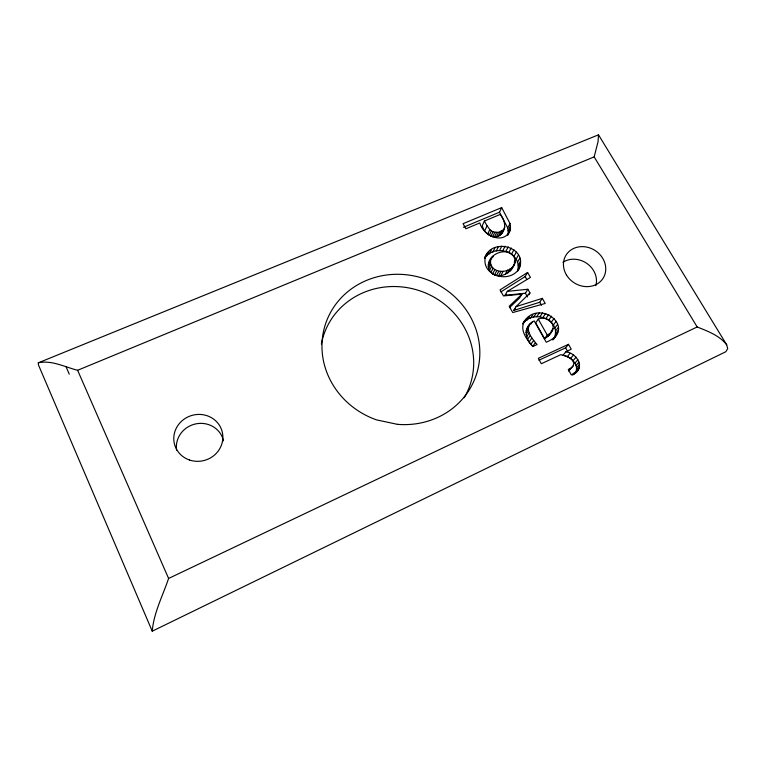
<?xml version="1.0" encoding="UTF-8"?>
<svg xmlns="http://www.w3.org/2000/svg" width="766" height="766" viewBox="0 0 766 766"><rect width="100%" height="100%" fill="white"/><g stroke="black" fill="none" stroke-linecap="round" stroke-linejoin="round"><path stroke-width="1.15" d="M510.51 228.823L510.003 223.519L501.682 207.596L463.066 223.682L465.92 228.775L479.87 222.935C483.087 236.321 505.503 245.829 510.51 228.823L507.82 234.865M553.119 328.547C553.942 320.839 544.875 316.023 538.268 319.135L535.673 322.859L544.559 338.62C548.59 336.676 551.625 332.664 553.119 328.547L551.07 331.276M508.231 233.276L507.734 228L499.499 212.201L501.682 207.596M515.116 262.355C515.145 245.474 489.321 250.616 488.325 264.787C487.664 270.532 492.883 275.961 498.647 275.693C506.862 275.741 512.77 269.67 515.116 262.355L511.276 269.919M514.608 264.107C509.553 275.511 487.042 273.184 490.977 258.831M529.344 324.995C526.185 331.429 531.709 337.806 535.405 342.651L532.81 346.184C524.566 339.395 523.207 325.665 534.256 320.954L546.254 342.239C579.134 328.585 537.502 296.021 522.805 323.654M577.957 370.265L571.35 374.938L568.286 369.509L571.56 367.651L573.361 365.621L573.801 363.429C572.642 357.502 565.768 355.999 560.808 354.668L541.351 363.726L538.335 358.316L568.496 344.336L571.245 349.162L565.806 351.881L562.933 355.319C570.881 356.382 580.36 365.43 574.96 373.549C585.32 366.435 575.908 352.609 565.806 351.881M553.914 338.754C562.684 320.466 533.404 308.325 522.872 323.827M486.86 253.852L484.773 258.123C494.759 243.081 522.335 252.177 517.692 270.752C531.518 248.452 491.715 235.564 484.505 258.439M485.539 256.313C480.148 276.622 512.349 284.837 520.085 266.606M726.695 344.805C719.446 335.451 707.794 331.228 697.165 326.967L594.167 156.877L598.055 141.672L598.495 134.816L38.3 362.825L38.482 365.009L152.243 631.184L725.804 351.747L727.7 348.683L726.695 344.805L598.495 134.816M501.309 234.176C506.661 228.163 505.043 220.282 500.217 214.423L484.371 221.048L482.331 225.568C483.643 235.057 498.379 242.286 502.697 231.409M697.165 326.967L168.597 578.454C162.746 595.747 153.746 612.867 152.243 631.184M484.983 230.26L487.042 225.779L484.371 221.048M487.722 234.003L489.809 229.551L487.042 225.779M489.254 235.334L491.36 230.901L489.809 229.551M490.891 236.301L493.017 231.868L498.551 232.376L503.521 229.733M492.634 236.876L494.779 232.452M494.463 237.048L496.617 232.625M486.764 255.892L488.871 251.612M496.387 236.799L498.551 232.376M489.436 253.91L491.561 249.611M498.388 236.129L500.581 231.705M500.035 235.248L502.237 230.815M502.19 232.893L504.918 226.947M492.787 252.196L494.941 247.887M491.992 257.185L488.852 263.054M488.325 264.787L490.441 260.574M492.423 257.759L493.495 255.633M488.268 266.606L490.384 262.412M507.734 228L510.003 223.519M496.215 251.028L498.388 246.709M488.67 268.493L490.795 264.308M508.26 230.7L510.539 226.238M489.541 270.436L491.676 266.271M499.595 250.453L501.807 246.135M507.714 235.2L509.878 231.236M490.939 272.437L493.093 268.291M502.879 250.472L505.12 246.164M492.615 273.912L494.779 269.776M506 251.085L508.27 246.776M494.491 274.927L496.674 270.791M524.662 320.868C519.042 329.849 527.065 339.865 532.772 346.529L537.09 344.537L535.405 342.651M496.512 275.511L498.714 271.384M508.921 252.273L511.219 247.973M498.647 275.693L500.868 271.566M511.611 254.034L513.929 249.754M500.868 275.492L503.109 271.365M513.996 256.39L516.341 252.129M505.349 274.132L507.628 270.005M507.839 272.868L510.137 268.722M514.216 262.202L515.154 260.517M516.025 259.339L518.39 255.097M509.811 271.451L512.128 267.305M517.443 262.384L519.827 258.171M518.199 265.323L520.583 261.129M518.276 268.119L520.669 263.954M517.615 271.135L518.812 269.067M528.712 294.91L529.967 292.947L527.87 289.251L525.39 293.225L504.986 295.331L507.283 291.377L530.436 277.436L527.611 272.466L500.064 289.864L503.463 295.944L521.981 294.115L519.549 298.051L509.428 307.673M500.868 291.923L525.15 276.564L527.611 272.466M521.981 294.115L509.227 306.247L512.751 312.557L545.239 303.451L542.338 298.357L539.724 302.244L513.67 310.469L516.054 306.63L529.967 292.947M524.241 322.304L526.73 318.57M526.941 320.284L529.459 316.54M530.254 318.522L532.801 314.769M533.442 317.373L536.018 313.6M530.541 323.444L526.826 328.681M526.089 330.424L528.607 326.756M530.905 323.951L532.178 322.093M525.811 332.339L528.329 328.691M536.707 316.751L539.312 312.978M526.003 334.407L528.521 330.768M539.963 316.674L542.587 312.901M526.663 336.619L529.191 332.999M527.784 338.974L530.331 335.384M543.104 317.172L545.765 313.399M529.373 341.579L531.93 338.007M546.091 318.235L548.772 314.481M547.977 336.561L552.698 330.165M531.087 344.001L533.663 340.458M548.858 319.901L551.577 316.157M551.309 322.17L554.048 318.445M553.349 325.062L556.106 321.366M544.559 338.62L547.25 335.029L550.697 332.961M554.775 328.116L557.552 324.449M555.513 331.036L558.299 327.398M555.599 333.804L558.385 330.184M555.063 336.379L557.849 332.779M552.832 340.008L554.9 337.327M554.603 337.854L556.691 335.163M538.9 360.231L565.605 347.841L568.496 344.336M567.185 356.717L570.096 353.289M570.526 358.488L573.475 355.07M573.083 360.614L576.061 357.224M574.95 363.103L577.937 359.733M570.402 368.953L568.621 370.964L573.361 365.621M576.022 365.411L579.029 362.059M576.568 367.613L579.575 364.281M576.568 369.71L579.584 366.387M572.623 375.168L574.117 373.54M576.032 371.692L579.048 368.398M574.069 374.43L576.319 371.979M513.67 310.469L515.279 308.918M504.986 295.331L506.671 294.326M463.401 227.282L499.499 212.201M38.3 362.825C51.514 359.848 64.957 367.086 77.615 370.284L594.167 156.877M516.054 306.63L542.338 298.357M507.283 291.377L527.87 289.251M491.36 230.901L493.017 231.868M525.15 276.564L526.826 279.523M539.724 302.244L541.447 305.28M565.605 347.841L567.778 351.661M525.39 293.225L527.458 296.882M538.268 319.135L547.25 335.029M77.615 370.284L168.597 578.454M65.943 366.512L69.275 374.172M562.933 262.288A21.266 18.834 31.9 0 1 587.034 263.552A21.266 18.834 31.9 0 1 595.852 285.632M321.385 344.001A77.328 72.684 20.9 0 1 422.506 291.769A77.328 72.684 20.9 0 1 464.196 397.745M176.611 450.102A23.918 22.712 -17.7 0 1 196.048 423.837A23.918 22.712 -17.7 0 1 223.481 440.833M397.41 424.335L376.594 419.892A79.568 74.503 20.9 0 1 342.976 296.011A79.568 74.503 20.9 0 1 473.924 323.97A79.568 74.503 20.9 0 1 397.41 424.335M566.4 274.85A21.86 19.255 31.7 0 0 603.072 278.307A21.86 19.255 31.7 0 0 584.305 246.729A21.86 19.255 31.7 0 0 566.4 274.85M189.48 460.002A24.646 23.353 -16.6 0 0 222.58 433.585A24.646 23.353 -16.6 0 0 182.93 420.046A24.646 23.353 -16.6 0 0 189.48 460.002"/></g></svg>
